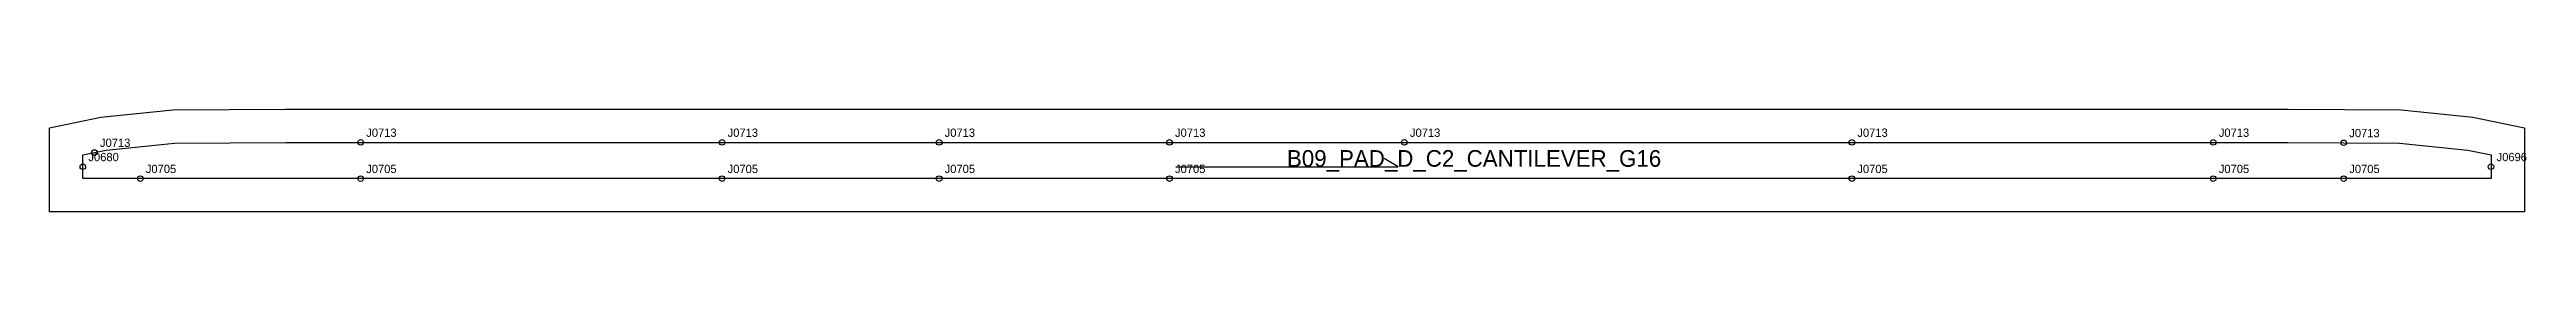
# Model space of a CAD drawing. Header units: millimetres. Extents: x -12 to 879, y -21 to 17.
import ezdxf

# ---------------------------------------------------------------- set-up
doc = ezdxf.new("R2010")
doc.units = ezdxf.units.MM
for name, color, linetype in [('CUT', 1, 'Continuous'), ('GRAIN', 3, 'Continuous'), ('LABEL', 7, 'Continuous'), ('NOTCH', 2, 'Continuous'), ('SEW', 5, 'Continuous')]:
    doc.layers.add(name, color=color, linetype=linetype)

msp = doc.modelspace()

# ---------------------------------------------------------------- linework, layer by layer
at = {"layer": 'CUT'}
msp.add_lwpolyline([(-12, 9.75), (6.49, 13.62), (32.34, 16.22), (72.98, 16.51), (126.91, 16.51), (192.57, 16.51), (267.49, 16.51), (348.77, 16.51), (433.31, 16.51), (517.84, 16.51), (599.13, 16.51), (674.04, 16.51), (739.7, 16.51), (793.63, 16.51), (834.28, 16.22), (860.12, 13.62), (878.62, 9.75), (878.62, -20.57), (858.29, -20.57), (833.63, -20.57), (793.59, -20.57), (739.7, -20.57), (674.04, -20.57), (599.13, -20.57), (517.84, -20.57), (433.31, -20.57), (348.77, -20.57), (267.49, -20.57), (192.57, -20.57), (126.91, -20.57), (73.03, -20.57), (32.98, -20.57), (8.33, -20.57), (-12, -20.57), (-12, 9.75)], close=True, dxfattribs=at)
at = {"layer": 'GRAIN'}
for p, q in [((393.31, -4.28), (473.31, -4.28)), ((473.31, -4.28), (468.31, -1.28))]:
    msp.add_line(p, q, dxfattribs=at)
at = {"layer": 'NOTCH'}
for centre in [(4.16, 0.87), (99.97, 4.51), (230.03, 4.51), (308.13, 4.51), (391.04, 4.51), (475.57, 4.51), (636.58, 4.51), (766.65, 4.51), (813.61, 4.37), (0, -4.28), (20.65, -8.57), (99.97, -8.57), (230.03, -8.57), (308.13, -8.57), (391.04, -8.57), (636.58, -8.57), (766.65, -8.57), (813.61, -8.57), (866.62, -4.28)]:
    msp.add_circle(centre, 1, dxfattribs=at)
at = {"layer": 'SEW'}
msp.add_lwpolyline([(0, 0), (8.33, 1.74), (32.98, 4.22), (73.03, 4.51), (126.91, 4.51), (192.57, 4.51), (267.49, 4.51), (348.77, 4.51), (433.31, 4.51), (517.84, 4.51), (599.13, 4.51), (674.04, 4.51), (739.7, 4.51), (793.59, 4.51), (833.63, 4.22), (858.29, 1.74), (866.62, 0), (866.62, -8.57), (858.29, -8.57), (833.63, -8.57), (793.59, -8.57), (739.7, -8.57), (674.04, -8.57), (599.13, -8.57), (517.84, -8.57), (433.31, -8.57), (348.77, -8.57), (267.49, -8.57), (192.57, -8.57), (126.91, -8.57), (73.03, -8.57), (32.98, -8.57), (8.33, -8.57), (0, -8.57)], close=True, dxfattribs=at)

# ---------------------------------------------------------------- texts
at = {"layer": 'LABEL'}
for s, height, p in [('J0713', 3, (101.97, 6.51)), ('J0713', 3, (232.03, 6.51)), ('J0713', 3, (310.13, 6.51)), ('J0713', 3, (393.04, 6.51)), ('J0713', 3, (477.57, 6.51)), ('J0713', 3, (638.58, 6.51)), ('J0713', 3, (768.65, 6.51)), ('J0713', 3, (815.61, 6.37)), ('J0680', 3, (2, -2.28)), ('J0713', 3, (6.16, 2.87)), ('B09_PAD_D_C2_CANTILEVER_G16', 6, (433.31, -4.28)), ('J0696', 3, (868.62, -2.28)), ('J0705', 3, (22.65, -6.57)), ('J0705', 3, (101.97, -6.57)), ('J0705', 3, (232.03, -6.57)), ('J0705', 3, (310.13, -6.57)), ('J0705', 3, (393.04, -6.57)), ('J0705', 3, (638.58, -6.57)), ('J0705', 3, (768.65, -6.57)), ('J0705', 3, (815.61, -6.57))]:
    msp.add_text(s, height=height, dxfattribs=at).set_placement(p)

doc.saveas('drawing.dxf')
